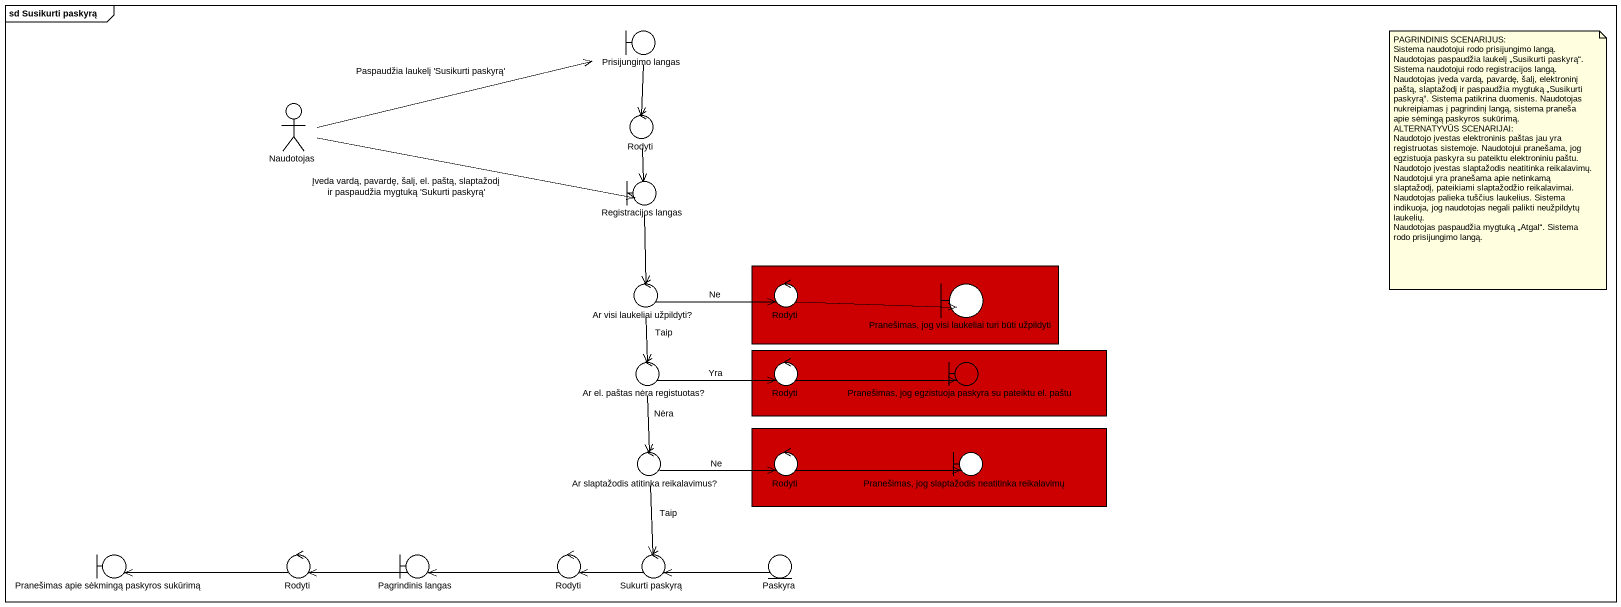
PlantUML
@startuml
mainframe sd Susikurti paskyrą
boundary "Prisijungimo langas" as Prisijungimo_langas
actor Naudotojas
control Rodyti
boundary "Registracijos langas" as Registracijos_langas
control "Ar visi laukeliai užpildyti?" as Ar_visi_laukeliai_užpildyti
rectangle " " as rectangle1 #CC0000 {
  control "Rodyti" as Rodyti_2
}
boundary "Pranešimas, jog visi laukeliai turi būti užpildyti" as Pranešimas_jog_visi
control "Ar el. paštas nėra registuotas?" as Ar_el_paštas_nėra
rectangle " " as rectangle2 #CC0000 {
  control "Rodyti" as Rodyti_3
  boundary "Pranešimas, jog egzistuoja paskyra su pateiktu el. paštu" as Pranešimas_jog_egzistuoja #CC0000
}
rectangle " " as rectangle3 #CC0000 {
  control "Rodyti" as Rodyti_4
  boundary "Pranešimas, jog slaptažodis neatitinka reikalavimų" as Pranešimas_jog_slaptažodis
}
control "Ar slaptažodis atitinka reikalavimus?" as Ar_slaptažodis_atitinka
boundary "Pranešimas apie sėkmingą paskyros sukūrimą" as Pranešimas_apie_sėkmingą
control "Rodyti" as Rodyti_5
boundary "Pagrindinis langas" as Pagrindinis_langas
control "Rodyti" as Rodyti_6
control "Sukurti paskyrą" as Sukurti_paskyrą
entity Paskyra
Prisijungimo_langas --> Rodyti
Naudotojas -right-> Prisijungimo_langas : Paspaudžia laukelį 'Susikurti paskyrą'
Naudotojas -right-> Registracijos_langas : Įveda vardą, pavardę, šalį, el. paštą, slaptažodį ir paspaudžia mygtuką 'Sukurti paskyrą'
Rodyti --> Registracijos_langas
Registracijos_langas --> Ar_visi_laukeliai_užpildyti
Ar_visi_laukeliai_užpildyti -right-> Rodyti_2 : Ne
Ar_visi_laukeliai_užpildyti --> Ar_el_paštas_nėra : Taip
Rodyti_2 -right-> Pranešimas_jog_visi
Ar_el_paštas_nėra -right-> Rodyti_3 : Yra
Ar_el_paštas_nėra --> Ar_slaptažodis_atitinka : Nėra
Rodyti_3 -right-> Pranešimas_jog_egzistuoja
Ar_slaptažodis_atitinka -right-> Rodyti_4 : Ne
Ar_slaptažodis_atitinka --> Sukurti_paskyrą : Taip
Rodyti_4 -right-> Pranešimas_jog_slaptažodis
Rodyti_5 -left-> Pranešimas_apie_sėkmingą
Pagrindinis_langas -left-> Rodyti_5
Rodyti_6 -left-> Pagrindinis_langas
Sukurti_paskyrą -left-> Rodyti_6
Paskyra -left-> Sukurti_paskyrą
note as N1
  PAGRINDINIS SCENARIJUS:
  Sistema naudotojui rodo prisijungimo langą. Naudotojas paspaudžia laukelį „Susikurti paskyrą“. Sistema naudotojui rodo registracijos langą. Naudotojas įveda vardą, pavardę, šalį, elektroninį paštą, slaptažodį ir paspaudžia mygtuką „Susikurti paskyrą“. Sistema patikrina duomenis. Naudotojas nukreipiamas į pagrindinį langą, sistema praneša apie sėmingą paskyros sukūrimą.
  ALTERNATYVŪS SCENARIJAI:
  Naudotojo įvestas elektroninis paštas jau yra registruotas sistemoje. Naudotojui pranešama, jog egzistuoja paskyra su pateiktu elektroniniu paštu.
  Naudotojo įvestas slaptažodis neatitinka reikalavimų. Naudotojui yra pranešama apie netinkamą slaptažodį, pateikiami slaptažodžio reikalavimai.
  Naudotojas palieka tuščius laukelius. Sistema indikuoja, jog naudotojas negali palikti neužpildytų laukelių.
  Naudotojas paspaudžia mygtuką „Atgal“. Sistema rodo prisijungimo langą.
end note
@enduml
